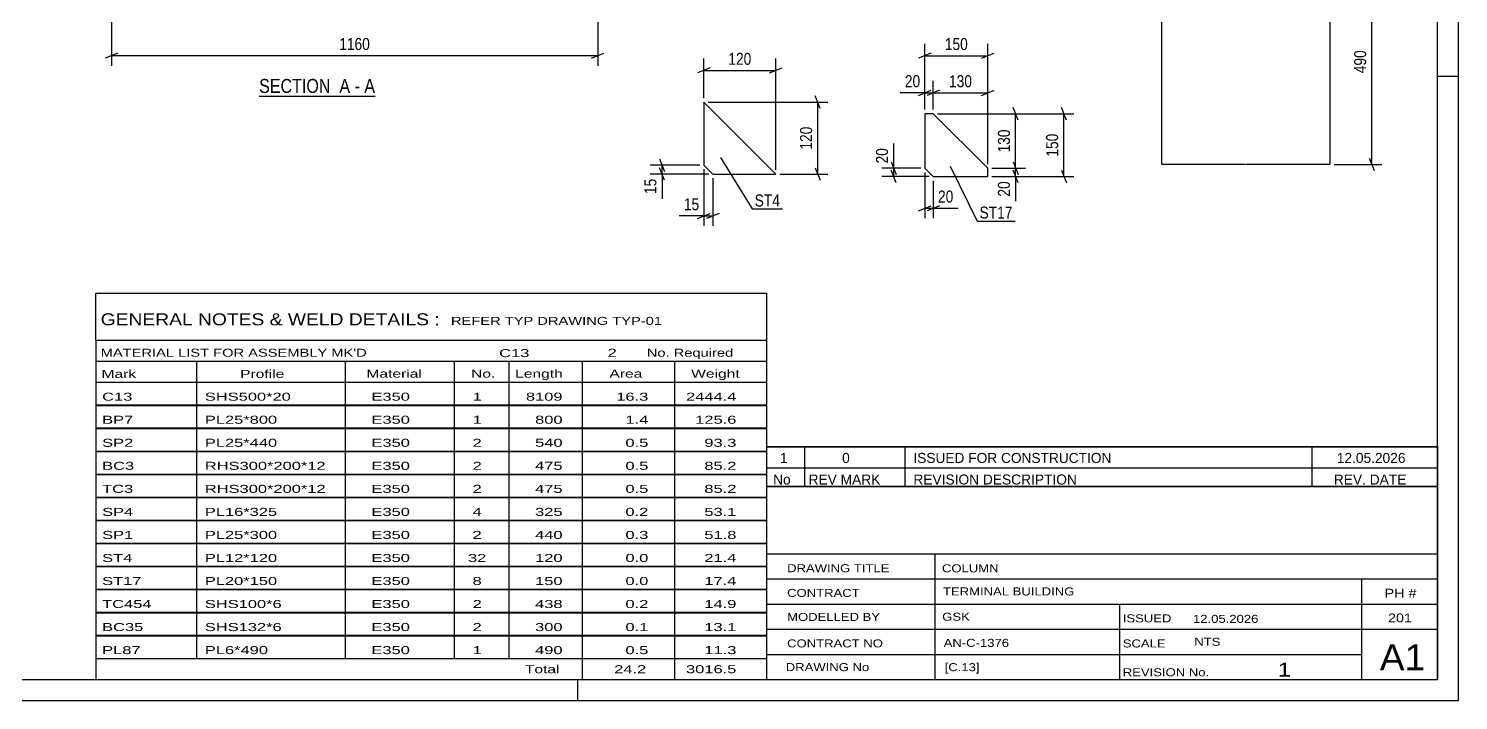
# Model space of a CAD drawing. Header units: millimetres. Extents: x 0 to 594, y 0 to 420.
# Drawn here: x 253 to 594, y 0 to 160.4 of the extents above; entities that cross this region are included whole.
import ezdxf

# ---------------------------------------------------------------- set-up
doc = ezdxf.new("R2010")
doc.units = ezdxf.units.MM
doc.styles.add('Arial Narrow', font='ARIALN.TTF', dxfattribs={"height": 0.2})

# ---------------------------------------------------------------- blocks, each defined once
blk = doc.blocks.new('Unknown-681868662-1134')
at = {"color": 5, "linetype": 'Continuous'}
for p, q in [((594, 0), (594, 420)), ((589, 5), (589, 415)), ((594, 149), (589, 149)), ((5, 5), (589, 5)), ((384, 0), (384, 5)), ((0, 0), (594, 0))]:
    blk.add_line(p, q, dxfattribs=at)
blk = doc.blocks.new('Unknown-681868662-17 - 1250')
at = {"color": 6, "linetype": 'Continuous'}
blk.add_line((307.95, 144.29), (335.59, 144.29), dxfattribs=at)
at = {"color": 0, "linetype": 'Continuous'}
blk.add_wipeout([(326.05, 145.04), (326.05, 148.54), (307.95, 148.54), (307.95, 145.04)], dxfattribs=at)
at = {"color": 7, "linetype": 'Continuous', "style": 'Arial Narrow'}
blk.add_text('SECTION ', height=3.34, dxfattribs=at).set_placement((307.95, 145.04))
at = {"color": 0, "linetype": 'Continuous'}
blk.add_wipeout([(329.66, 145.04), (329.66, 148.54), (327.1, 148.54), (327.1, 145.04)], dxfattribs=at)
blk.add_wipeout([(331.99, 145.04), (331.99, 148.54), (330.71, 148.54), (330.71, 145.04)], dxfattribs=at)
at = {"color": 7, "linetype": 'Continuous', "style": 'Arial Narrow'}
blk.add_text('A', height=3.34, dxfattribs=at).set_placement((327.1, 145.04))
at = {"color": 0, "linetype": 'Continuous'}
blk.add_wipeout([(335.59, 145.04), (335.59, 148.54), (333.04, 148.54), (333.04, 145.04)], dxfattribs=at)
at = {"color": 7, "linetype": 'Continuous', "style": 'Arial Narrow'}
for s, p in [('A', (333.04, 145.04)), ('-', (330.71, 145.04))]:
    blk.add_text(s, height=3.34, dxfattribs=at).set_placement(p)
blk = doc.blocks.new('Part-681868662-5240 - 5239')
at = {"color": 2, "linetype": 'Continuous'}
for p, q in [((523.24, 127.99), (523.24, 176.99)), ((523.24, 176.99), (543.24, 176.99)), ((543.34, 176.99), (563.34, 176.99)), ((563.34, 176.99), (563.34, 127.99)), ((543.24, 127.99), (523.24, 127.99)), ((563.34, 127.99), (543.34, 127.99))]:
    blk.add_line(p, q, dxfattribs=at)
blk = doc.blocks.new('Part-681868662-5247 - 5246')
at = {"color": 2, "linetype": 'Continuous'}
for p, q in [((414.04, 142.82), (414.04, 127.82)), ((414.04, 142.82), (431.18, 125.68)), ((414.04, 127.82), (416.18, 125.68)), ((416.18, 125.68), (431.18, 125.68))]:
    blk.add_line(p, q, dxfattribs=at)
blk = doc.blocks.new('Part-681868662-5298 - 5297')
at = {"color": 2, "linetype": 'Continuous'}
for p, q in [((468.75, 140.07), (466.75, 140.07)), ((466.75, 140.07), (466.75, 127.07)), ((481.75, 127.07), (468.75, 140.07)), ((466.75, 127.07), (468.75, 125.07)), ((481.75, 125.07), (481.75, 127.07)), ((468.75, 125.07), (481.75, 125.07))]:
    blk.add_line(p, q, dxfattribs=at)
blk = doc.blocks.new('StraightDimension-681868662-1615 - 1250')
at = {"color": 7, "linetype": 'Continuous'}
for p, q in [((272.72, 239.67), (272.72, 151.54)), ((388.7, 239.67), (388.7, 151.54)), ((274.22, 154.54), (271.22, 153.34)), ((272.72, 153.94), (388.7, 153.94)), ((387.2, 153.34), (390.2, 154.54))]:
    blk.add_line(p, q, dxfattribs=at)
at = {"color": 0}
blk.add_wipeout([(334.97, 154.69), (334.97, 158.89), (326.45, 158.89), (326.45, 154.69)], dxfattribs=at)
at = {"color": 3, "style": 'Arial Narrow'}
blk.add_text('1160', height=2.863, dxfattribs=at).set_placement((327.05, 155.29))
blk = doc.blocks.new('StraightDimension-681868662-5588 - 5239')
at = {"color": 7, "linetype": 'Continuous'}
for p, q in [((573.94, 175.49), (572.74, 178.49)), ((564.34, 176.99), (575.74, 176.99)), ((573.34, 127.99), (573.34, 176.99)), ((564.34, 127.99), (575.74, 127.99)), ((572.74, 129.49), (573.94, 126.49))]:
    blk.add_line(p, q, dxfattribs=at)
at = {"color": 0}
blk.add_wipeout([(572.59, 155.83), (568.39, 155.83), (568.39, 149.15), (572.59, 149.15)], dxfattribs=at)
at = {"color": 3, "style": 'Arial Narrow'}
blk.add_text('490', height=2.863, rotation=90.0002, dxfattribs=at).set_placement((571.99, 149.75))
blk = doc.blocks.new('StraightDimension-681868662-5608 - 5246')
at = {"color": 7, "linetype": 'Continuous'}
for p, q in [((441.78, 141.32), (440.58, 144.32)), ((415.04, 142.82), (443.58, 142.82)), ((441.18, 125.68), (441.18, 142.82)), ((440.58, 127.18), (441.78, 124.18)), ((432.18, 125.68), (443.58, 125.68))]:
    blk.add_line(p, q, dxfattribs=at)
at = {"color": 0}
blk.add_wipeout([(440.43, 137.59), (436.23, 137.59), (436.23, 130.91), (440.43, 130.91)], dxfattribs=at)
at = {"color": 3, "style": 'Arial Narrow'}
blk.add_text('120', height=2.863, rotation=90.0002, dxfattribs=at).set_placement((439.83, 131.51))
blk = doc.blocks.new('StraightDimension-681868662-5600 - 5246')
at = {"color": 7, "linetype": 'Continuous'}
for p, q in [((415.54, 151), (412.54, 149.8)), ((414.04, 143.82), (414.04, 153.25)), ((414.04, 150.4), (431.18, 150.4)), ((429.68, 149.8), (432.68, 151)), ((431.18, 126.68), (431.18, 153.25))]:
    blk.add_line(p, q, dxfattribs=at)
at = {"color": 0}
blk.add_wipeout([(425.95, 151.15), (425.95, 155.35), (419.27, 155.35), (419.27, 151.15)], dxfattribs=at)
at = {"color": 3, "style": 'Arial Narrow'}
blk.add_text('120', height=2.863, dxfattribs=at).set_placement((419.87, 151.75))
blk = doc.blocks.new('StraightDimension-681868662-5604 - 5246')
at = {"color": 7, "linetype": 'Continuous'}
for p, q in [((413.04, 127.82), (401.19, 127.82)), ((403.44, 129.32), (404.64, 126.32)), ((404.64, 124.18), (403.44, 127.18)), ((404.04, 125.68), (404.04, 127.82)), ((415.18, 125.68), (401.19, 125.68))]:
    blk.add_line(p, q, dxfattribs=at)
at = {"color": 0}
blk.add_wipeout([(403.29, 125.15), (399.09, 125.15), (399.09, 120.3), (403.29, 120.3)], dxfattribs=at)
at = {"color": 7, "linetype": 'Continuous'}
blk.add_line((404.04, 125.68), (404.04, 119.77), dxfattribs=at)
blk.add_line((404.04, 125.68), (404.04, 119.77), dxfattribs=at)
at = {"color": 3, "style": 'Arial Narrow'}
blk.add_text('15', height=2.863, rotation=90.0002, dxfattribs=at).set_placement((402.69, 120.9))
blk = doc.blocks.new('StraightDimension-681868662-5596 - 5246')
at = {"color": 7, "linetype": 'Continuous'}
for p, q in [((414.04, 126.82), (414.04, 113.28)), ((416.18, 124.68), (416.18, 113.28)), ((412.54, 115.08), (415.54, 116.28)), ((417.68, 116.28), (414.68, 115.08)), ((414.04, 115.68), (416.18, 115.68))]:
    blk.add_line(p, q, dxfattribs=at)
at = {"color": 0}
blk.add_wipeout([(413.52, 116.43), (413.52, 120.63), (408.66, 120.63), (408.66, 116.43)], dxfattribs=at)
at = {"color": 7, "linetype": 'Continuous'}
blk.add_line((414.04, 115.68), (408.13, 115.68), dxfattribs=at)
blk.add_line((414.04, 115.68), (408.13, 115.68), dxfattribs=at)
at = {"color": 3, "style": 'Arial Narrow'}
blk.add_text('15', height=2.863, dxfattribs=at).set_placement((409.26, 117.03))
blk = doc.blocks.new('StraightDimension-681868662-5664 - 5297')
at = {"color": 7, "linetype": 'Continuous'}
for p, q in [((465.75, 127.07), (456.45, 127.07)), ((458.7, 128.57), (459.9, 125.57)), ((459.9, 123.57), (458.7, 126.57)), ((459.3, 125.07), (459.3, 127.07)), ((467.75, 125.07), (456.45, 125.07))]:
    blk.add_line(p, q, dxfattribs=at)
at = {"color": 0}
blk.add_wipeout([(458.55, 132.46), (454.35, 132.46), (454.35, 127.6), (458.55, 127.6)], dxfattribs=at)
at = {"color": 7, "linetype": 'Continuous'}
blk.add_line((459.3, 127.07), (459.3, 132.98), dxfattribs=at)
blk.add_line((459.3, 127.07), (459.3, 132.98), dxfattribs=at)
at = {"color": 3, "style": 'Arial Narrow'}
blk.add_text('20', height=2.863, rotation=90.0002, dxfattribs=at).set_placement((457.95, 128.2))
blk = doc.blocks.new('StraightDimension-681868662-6727 - 5297')
at = {"color": 7, "linetype": 'Continuous'}
for p, q in [((469.75, 140.07), (490.78, 140.07)), ((488.98, 138.57), (487.78, 141.57)), ((488.38, 127.07), (488.38, 140.07)), ((482.75, 127.07), (490.78, 127.07)), ((487.78, 128.57), (488.98, 125.57))]:
    blk.add_line(p, q, dxfattribs=at)
at = {"color": 0}
blk.add_wipeout([(487.63, 136.92), (483.43, 136.92), (483.43, 130.23), (487.63, 130.23)], dxfattribs=at)
at = {"color": 3, "style": 'Arial Narrow'}
blk.add_text('130', height=2.863, rotation=90.0002, dxfattribs=at).set_placement((487.03, 130.83))
blk = doc.blocks.new('StraightDimension-681868662-6698 - 5297')
at = {"color": 7, "linetype": 'Continuous'}
for p, q in [((466.75, 141.07), (466.75, 147.91)), ((468.75, 141.07), (468.75, 147.91)), ((465.25, 144.46), (468.25, 145.66)), ((466.75, 145.06), (468.75, 145.06)), ((470.25, 145.66), (467.25, 144.46))]:
    blk.add_line(p, q, dxfattribs=at)
at = {"color": 0}
blk.add_wipeout([(466.22, 145.81), (466.22, 150.01), (461.37, 150.01), (461.37, 145.81)], dxfattribs=at)
at = {"color": 7, "linetype": 'Continuous'}
blk.add_line((466.75, 145.06), (460.84, 145.06), dxfattribs=at)
blk.add_line((466.75, 145.06), (460.84, 145.06), dxfattribs=at)
at = {"color": 3, "style": 'Arial Narrow'}
blk.add_text('20', height=2.863, dxfattribs=at).set_placement((461.97, 146.41))
blk = doc.blocks.new('StraightDimension-681868662-6682 - 5297')
at = {"color": 7, "linetype": 'Continuous'}
for p, q in [((466.75, 126.07), (466.75, 115.11)), ((468.75, 124.07), (468.75, 115.11)), ((465.25, 116.91), (468.25, 118.11)), ((466.75, 117.51), (468.75, 117.51)), ((470.25, 118.11), (467.25, 116.91))]:
    blk.add_line(p, q, dxfattribs=at)
at = {"color": 0}
blk.add_wipeout([(474.13, 118.26), (474.13, 122.46), (469.27, 122.46), (469.27, 118.26)], dxfattribs=at)
at = {"color": 7, "linetype": 'Continuous'}
blk.add_line((468.75, 117.51), (474.65, 117.51), dxfattribs=at)
blk.add_line((468.75, 117.51), (474.65, 117.51), dxfattribs=at)
at = {"color": 3, "style": 'Arial Narrow'}
blk.add_text('20', height=2.863, dxfattribs=at).set_placement((469.87, 118.86))
blk = doc.blocks.new('StraightDimension-681868662-6697 - 5297')
at = {"color": 7, "linetype": 'Continuous'}
for p, q in [((468.75, 141.07), (468.75, 147.91)), ((481.75, 128.07), (481.75, 147.91)), ((470.25, 145.66), (467.25, 144.46)), ((468.75, 145.06), (481.75, 145.06)), ((480.25, 144.46), (483.25, 145.66))]:
    blk.add_line(p, q, dxfattribs=at)
at = {"color": 0}
blk.add_wipeout([(478.59, 145.81), (478.59, 150.01), (471.9, 150.01), (471.9, 145.81)], dxfattribs=at)
at = {"color": 3, "style": 'Arial Narrow'}
blk.add_text('130', height=2.863, dxfattribs=at).set_placement((472.5, 146.41))
blk = doc.blocks.new('StraightDimension-681868662-6728 - 5297')
at = {"color": 7, "linetype": 'Continuous'}
for p, q in [((482.75, 127.07), (490.78, 127.07)), ((487.78, 128.57), (488.98, 125.57)), ((488.98, 123.57), (487.78, 126.57)), ((488.38, 125.07), (488.38, 127.07)), ((482.75, 125.07), (490.78, 125.07))]:
    blk.add_line(p, q, dxfattribs=at)
at = {"color": 0}
blk.add_wipeout([(487.63, 124.55), (483.43, 124.55), (483.43, 119.69), (487.63, 119.69)], dxfattribs=at)
at = {"color": 7, "linetype": 'Continuous'}
blk.add_line((488.38, 125.07), (488.38, 119.17), dxfattribs=at)
blk.add_line((488.38, 125.07), (488.38, 119.17), dxfattribs=at)
at = {"color": 3, "style": 'Arial Narrow'}
blk.add_text('20', height=2.863, rotation=90.0002, dxfattribs=at).set_placement((487.03, 120.29))
blk = doc.blocks.new('StraightDimension-681868662-6742 - 5297')
at = {"color": 7, "linetype": 'Continuous'}
for p, q in [((468.25, 154.53), (465.25, 153.33)), ((466.75, 141.07), (466.75, 156.78)), ((466.75, 153.93), (481.75, 153.93)), ((480.25, 153.33), (483.25, 154.53)), ((481.75, 128.07), (481.75, 156.78))]:
    blk.add_line(p, q, dxfattribs=at)
at = {"color": 0}
blk.add_wipeout([(477.59, 154.68), (477.59, 158.88), (470.9, 158.88), (470.9, 154.68)], dxfattribs=at)
at = {"color": 3, "style": 'Arial Narrow'}
blk.add_text('150', height=2.863, dxfattribs=at).set_placement((471.5, 155.28))
blk = doc.blocks.new('StraightDimension-681868662-6759 - 5297')
at = {"color": 7, "linetype": 'Continuous'}
for p, q in [((469.75, 140.07), (502.29, 140.07)), ((500.49, 138.57), (499.29, 141.57)), ((499.89, 125.07), (499.89, 140.07)), ((499.29, 126.57), (500.49, 123.57)), ((482.75, 125.07), (502.29, 125.07))]:
    blk.add_line(p, q, dxfattribs=at)
at = {"color": 0}
blk.add_wipeout([(499.14, 135.92), (494.94, 135.92), (494.94, 129.23), (499.14, 129.23)], dxfattribs=at)
at = {"color": 3, "style": 'Arial Narrow'}
blk.add_text('150', height=2.863, rotation=90.0002, dxfattribs=at).set_placement((498.54, 129.83))
blk = doc.blocks.new('Unknown-681868662-13414')
at = {"color": 7, "linetype": 'Continuous'}
for p, q in [((269, 97.25), (429, 97.25)), ((269, 86), (269, 97.25)), ((429, 97.25), (429, 86)), ((269, 86), (429, 86)), ((269, 86), (269, 81)), ((429, 86), (429, 81)), ((269, 81), (429, 81)), ((269, 81), (269, 76)), ((293, 81), (293, 76)), ((328.5, 81), (328.5, 76)), ((354.5, 81), (354.5, 76)), ((367.5, 81), (367.5, 76)), ((385, 81), (385, 76)), ((407, 81), (407, 76)), ((429, 81), (429, 76)), ((269, 76), (429, 76)), ((269, 75.95), (269, 70.55)), ((269, 75.95), (429, 75.95)), ((293, 76), (293, 70.5)), ((328.5, 76), (328.5, 70.5)), ((354.5, 76), (354.5, 70.5)), ((367.5, 76), (367.5, 70.5)), ((385, 76), (385, 70.5)), ((407, 76), (407, 70.5)), ((429, 75.95), (429, 70.55)), ((269, 70.55), (429, 70.55)), ((269, 70.45), (269, 65.05)), ((269, 70.45), (429, 70.45)), ((293, 70.5), (293, 65)), ((328.5, 70.5), (328.5, 65)), ((354.5, 70.5), (354.5, 65)), ((367.5, 70.5), (367.5, 65)), ((385, 70.5), (385, 65)), ((407, 70.5), (407, 65)), ((429, 70.45), (429, 65.05)), ((269, 65.05), (429, 65.05)), ((269, 64.95), (269, 59.55)), ((269, 64.95), (429, 64.95)), ((293, 65), (293, 59.5)), ((328.5, 65), (328.5, 59.5)), ((354.5, 65), (354.5, 59.5)), ((367.5, 65), (367.5, 59.5)), ((385, 65), (385, 59.5)), ((407, 65), (407, 59.5)), ((429, 64.95), (429, 59.55)), ((269, 59.55), (429, 59.55)), ((269, 59.45), (269, 54.05)), ((269, 59.45), (429, 59.45)), ((293, 59.5), (293, 54)), ((328.5, 59.5), (328.5, 54)), ((354.5, 59.5), (354.5, 54)), ((367.5, 59.5), (367.5, 54)), ((385, 59.5), (385, 54)), ((407, 59.5), (407, 54)), ((429, 59.45), (429, 54.05)), ((269, 54.05), (429, 54.05)), ((269, 53.95), (269, 48.55)), ((269, 53.95), (429, 53.95)), ((293, 54), (293, 48.5)), ((328.5, 54), (328.5, 48.5)), ((354.5, 54), (354.5, 48.5)), ((367.5, 54), (367.5, 48.5)), ((385, 54), (385, 48.5)), ((407, 54), (407, 48.5)), ((429, 53.95), (429, 48.55)), ((269, 48.55), (429, 48.55)), ((269, 48.45), (269, 43.05)), ((269, 48.45), (429, 48.45)), ((293, 48.5), (293, 43)), ((328.5, 48.5), (328.5, 43)), ((354.5, 48.5), (354.5, 43)), ((367.5, 48.5), (367.5, 43)), ((385, 48.5), (385, 43)), ((407, 48.5), (407, 43)), ((429, 48.45), (429, 43.05)), ((269, 43.05), (429, 43.05)), ((269, 42.95), (269, 37.55)), ((269, 42.95), (429, 42.95)), ((293, 43), (293, 37.5)), ((328.5, 43), (328.5, 37.5)), ((354.5, 43), (354.5, 37.5)), ((367.5, 43), (367.5, 37.5)), ((385, 43), (385, 37.5)), ((407, 43), (407, 37.5)), ((429, 42.95), (429, 37.55)), ((269, 37.55), (429, 37.55)), ((269, 37.45), (269, 32.05)), ((269, 37.45), (429, 37.45)), ((293, 37.5), (293, 32)), ((328.5, 37.5), (328.5, 32)), ((354.5, 37.5), (354.5, 32)), ((367.5, 37.5), (367.5, 32)), ((385, 37.5), (385, 32)), ((407, 37.5), (407, 32)), ((429, 37.45), (429, 32.05)), ((269, 32.05), (429, 32.05)), ((269, 31.95), (269, 26.55)), ((269, 31.95), (429, 31.95)), ((293, 32), (293, 26.5)), ((328.5, 32), (328.5, 26.5)), ((354.5, 32), (354.5, 26.5)), ((367.5, 32), (367.5, 26.5)), ((385, 32), (385, 26.5)), ((407, 32), (407, 26.5)), ((429, 31.95), (429, 26.55)), ((269, 26.55), (429, 26.55)), ((269, 26.45), (269, 21.05)), ((269, 26.45), (429, 26.45)), ((293, 26.5), (293, 21)), ((328.5, 26.5), (328.5, 21)), ((354.5, 26.5), (354.5, 21)), ((367.5, 26.5), (367.5, 21)), ((385, 26.5), (385, 21)), ((407, 26.5), (407, 21)), ((429, 26.45), (429, 21.05)), ((269, 21.05), (429, 21.05)), ((269, 20.95), (269, 15.55)), ((269, 20.95), (429, 20.95)), ((293, 21), (293, 15.5)), ((328.5, 21), (328.5, 15.5)), ((354.5, 21), (354.5, 15.5)), ((367.5, 21), (367.5, 15.5)), ((385, 21), (385, 15.5)), ((407, 21), (407, 15.5)), ((429, 20.95), (429, 15.55)), ((269, 15.55), (429, 15.55)), ((269, 15.45), (269, 10.05)), ((269, 15.45), (429, 15.45)), ((293, 15.5), (293, 10)), ((328.5, 15.5), (328.5, 10)), ((354.5, 15.5), (354.5, 10)), ((367.5, 15.5), (367.5, 10)), ((385, 15.5), (385, 10)), ((407, 15.5), (407, 10)), ((429, 15.45), (429, 10.05)), ((269, 10.05), (429, 10.05)), ((269, 10), (429, 10)), ((269, 10), (269, 5)), ((385, 10), (385, 5)), ((407, 10), (407, 5)), ((429, 10), (429, 5)), ((269, 5), (429, 5))]:
    blk.add_line(p, q, dxfattribs=at)
at = {"color": 7, "style": 'Arial Narrow'}
for s, height, width, p in [('GENERAL NOTES & WELD DETAILS :', 2.8633, 1.4, (270.15, 89.56)), ('REFER TYP DRAWING TYP-01', 1.9089, 1.6, (353.7, 89.66)), ("MATERIAL LIST FOR ASSEMBLY MK'D", 1.9089, 1.6, (270.15, 82.06)), ('C13', 1.909, 1.794707, (365.2, 81.97)), ('2', 1.91, 1.794707, (391.08, 82.06)), ('No. Required', 1.9089, 1.6, (400.41, 82.06)), ('Mark', 1.909, 1.7, (270.34, 77)), ('Profile', 1.909, 1.7, (303.41, 77)), ('Material', 1.909, 1.7, (333.54, 77.06)), ('No.', 1.909, 1.7, (358.5, 77.06)), ('Length', 1.909, 1.7, (369, 77.06)), ('Area', 1.909, 1.7, (391.5, 77.06)), ('Weight', 1.909, 1.7, (411, 77.06))]:
    blk.add_text(s, height=height, dxfattribs=dict(at, width=width)).set_placement(p)
at = {"color": 7, "linetype": 'Continuous', "style": 'Arial Narrow'}
for s, height, width, p in [('C13', 1.909, 1.794707, (270.5, 71.56)), ('SHS500*20', 1.909, 1.794707, (295, 71.56)), ('E350', 1.909, 1.794707, (334.74, 71.56)), ('1', 1.91, 1.794707, (358.86, 71.56)), ('8109', 1.909, 1.794707, (371.58, 71.56)), ('16.3', 1.909, 1.794707, (393.13, 71.56)), ('2444.4', 1.909, 1.794707, (409.77, 71.56)), ('BP7', 1.909, 1.794707, (270.5, 66.06)), ('PL25*800', 1.909, 1.794707, (295, 66.06)), ('E350', 1.909, 1.794707, (334.74, 66.06)), ('1', 1.91, 1.794707, (358.86, 66.06)), ('800', 1.909, 1.794707, (373.77, 66.06)), ('1.4', 1.909, 1.794707, (395.32, 66.06)), ('125.6', 1.909, 1.794707, (411.96, 66.06)), ('SP2', 1.909, 1.794707, (270.5, 60.56)), ('PL25*440', 1.909, 1.794707, (295, 60.56)), ('E350', 1.909, 1.794707, (334.74, 60.56)), ('2', 1.91, 1.794707, (358.86, 60.56)), ('540', 1.909, 1.794707, (373.77, 60.56)), ('0.5', 1.909, 1.794707, (395.32, 60.56)), ('93.3', 1.909, 1.794707, (414.14, 60.56)), ('BC3', 1.909, 1.794707, (270.5, 55.06)), ('RHS300*200*12', 1.9089, 1.794707, (295, 55.06)), ('E350', 1.909, 1.794707, (334.74, 55.06)), ('2', 1.91, 1.794707, (358.86, 55.06)), ('475', 1.909, 1.794707, (373.77, 55.06)), ('0.5', 1.909, 1.794707, (395.32, 55.06)), ('85.2', 1.909, 1.794707, (414.14, 55.06)), ('TC3', 1.909, 1.794707, (270.5, 49.56)), ('RHS300*200*12', 1.9089, 1.794707, (295, 49.56)), ('E350', 1.909, 1.794707, (334.74, 49.56)), ('2', 1.91, 1.794707, (358.86, 49.56)), ('475', 1.909, 1.794707, (373.77, 49.56)), ('0.5', 1.909, 1.794707, (395.32, 49.56)), ('85.2', 1.909, 1.794707, (414.14, 49.56)), ('SP4', 1.909, 1.794707, (270.5, 44.06)), ('PL16*325', 1.909, 1.794707, (295, 44.06)), ('E350', 1.909, 1.794707, (334.74, 44.06)), ('4', 1.91, 1.794707, (358.86, 44.06)), ('325', 1.909, 1.794707, (373.77, 44.06)), ('0.2', 1.909, 1.794707, (395.32, 44.06)), ('53.1', 1.909, 1.794707, (414.14, 44.06)), ('SP1', 1.909, 1.794707, (270.5, 38.56)), ('PL25*300', 1.909, 1.794707, (295, 38.56)), ('E350', 1.909, 1.794707, (334.74, 38.56)), ('2', 1.91, 1.794707, (358.86, 38.56)), ('440', 1.909, 1.794707, (373.77, 38.56)), ('0.3', 1.909, 1.794707, (395.32, 38.56)), ('51.8', 1.909, 1.794707, (414.14, 38.56)), ('ST4', 1.909, 1.794707, (270.5, 33.06)), ('PL12*120', 1.909, 1.794707, (295, 33.06)), ('E350', 1.909, 1.794707, (334.74, 33.06)), ('32', 1.909, 1.794707, (357.76, 33.06)), ('120', 1.909, 1.794707, (373.77, 33.06)), ('0.0', 1.909, 1.794707, (395.32, 33.06)), ('21.4', 1.909, 1.794707, (414.14, 33.06)), ('ST17', 1.909, 1.794707, (270.5, 27.56)), ('PL20*150', 1.909, 1.794707, (295, 27.56)), ('E350', 1.909, 1.794707, (334.74, 27.56)), ('8', 1.91, 1.794707, (358.86, 27.56)), ('150', 1.909, 1.794707, (373.77, 27.56)), ('0.0', 1.909, 1.794707, (395.32, 27.56)), ('17.4', 1.909, 1.794707, (414.14, 27.56)), ('TC454', 1.909, 1.794707, (270.5, 22.06)), ('SHS100*6', 1.909, 1.794707, (295, 22.06)), ('E350', 1.909, 1.794707, (334.74, 22.06)), ('2', 1.91, 1.794707, (358.86, 22.06)), ('438', 1.909, 1.794707, (373.77, 22.06)), ('0.2', 1.909, 1.794707, (395.32, 22.06)), ('14.9', 1.909, 1.794707, (414.14, 22.06)), ('BC35', 1.909, 1.794707, (270.5, 16.56)), ('SHS132*6', 1.909, 1.794707, (295, 16.56)), ('E350', 1.909, 1.794707, (334.74, 16.56)), ('2', 1.91, 1.794707, (358.86, 16.56)), ('300', 1.909, 1.794707, (373.77, 16.56)), ('0.1', 1.909, 1.794707, (395.32, 16.56)), ('13.1', 1.909, 1.794707, (414.14, 16.56)), ('PL87', 1.909, 1.794707, (270.5, 11.06)), ('PL6*490', 1.909, 1.794707, (295, 11.06)), ('E350', 1.909, 1.794707, (334.74, 11.06)), ('1', 1.91, 1.794707, (358.86, 11.06)), ('490', 1.909, 1.794707, (373.77, 11.06)), ('0.5', 1.909, 1.794707, (395.32, 11.06)), ('11.3', 1.909, 1.794707, (414.14, 11.06)), ('Total', 1.909, 1.7, (371.33, 6.5)), ('24.2', 1.909, 1.794707, (392.64, 6.5)), ('3016.5', 1.909, 1.794707, (409.77, 6.5))]:
    blk.add_text(s, height=height, dxfattribs=dict(at, width=width)).set_placement(p)
blk = doc.blocks.new('Unknown-681868662-13412')
at = {"color": 7, "linetype": 'Continuous'}
for p, q in [((429, 51.05), (429, 5)), ((429, 51.05), (589, 51.05)), ((589, 51), (589, 5)), ((429, 35), (589, 35)), ((469.14, 35), (469.14, 5)), ((429, 29), (589, 29)), ((571, 5.05), (571, 29.05)), ((429, 23), (589, 23)), ((513.14, 23), (513.14, 5)), ((429, 17), (589, 17)), ((429, 11), (571, 11)), ((429, 5), (589, 5))]:
    blk.add_line(p, q, dxfattribs=at)
at = {"color": 7, "style": 'Arial Narrow'}
for s, height, width, p in [('DRAWING TITLE', 1.9089, 1.425378, (433.88, 30.61)), ('COLUMN', 1.909, 1.425378, (470.81, 30.59)), ('CONTRACT', 1.909, 1.425378, (433.88, 24.71)), ('TERMINAL BUILDING', 1.9089, 1.425378, (471.06, 25.07)), ('MODELLED BY', 1.9089, 1.425378, (433.88, 18.98)), ('GSK', 1.909, 1.425378, (470.88, 19.04)), ('ISSUED', 1.909, 1.425378, (513.94, 18.64)), ('12.05.2026', 1.909, 1.425378, (530.69, 18.52)), ('CONTRACT NO', 1.9089, 1.425378, (433.88, 12.66)), ('AN-C-1376', 1.909, 1.425378, (471.23, 12.78)), ('SCALE', 1.909, 1.425378, (513.94, 12.65)), ('A1', 6.204, 1.25, (575.24, 7.2)), ('DRAWING No', 1.909, 1.425378, (433.56, 7)), ('[C.13]', 1.909, 1.425378, (471.46, 6.99)), ('REVISION No.', 1.9089, 1.425378, (513.94, 5.77)), ('1', 3.34, 1.5, (550.91, 5.68))]:
    blk.add_text(s, height=height, dxfattribs=dict(at, width=width)).set_placement(p)
at = {"color": 7, "linetype": 'Continuous', "style": 'Arial Narrow'}
for s, height, width, p in [('PH #', 2.1, 1.42538, (576.4, 24.55)), ('201', 2.1, 1.42538, (577.19, 18.65)), ('NTS', 1.909, 1.425378, (531, 13.05))]:
    blk.add_text(s, height=height, dxfattribs=dict(at, width=width)).set_placement(p)
blk = doc.blocks.new('Unknown-681868662-13413')
at = {"color": 7, "linetype": 'Continuous'}
for p, q in [((429, 60.55), (589, 60.55)), ((589, 60.55), (429, 60.55)), ((429, 60.55), (429, 55.55)), ((438, 60.55), (438, 55.55)), ((462, 60.55), (462, 55.55)), ((559, 60.55), (559, 55.55)), ((589, 60.55), (589, 55.55)), ((429, 55.55), (589, 55.55)), ((429, 55.55), (429, 51.05)), ((429, 55.55), (589, 55.55)), ((438, 55.55), (438, 51.05)), ((462, 55.55), (462, 51.05)), ((559, 55.55), (559, 51.05)), ((589, 55.55), (589, 51.05)), ((589, 51.05), (429, 51.05))]:
    blk.add_line(p, q, dxfattribs=at)
at = {"color": 7, "linetype": 'Continuous', "style": 'Arial Narrow'}
for s, height, width, p in [('1', 2.39, 1.196471, (432.16, 56.7)), ('0', 2.39, 1.196471, (447, 56.7)), ('ISSUED FOR CONSTRUCTION', 2.3861, 1.196471, (464, 56.7)), ('12.05.2026', 2.386, 1.196471, (565, 56.7)), ('No', 2.386, 1.2, (430.54, 51.55)), ('REV MARK', 2.386, 1.2, (439, 51.55)), ('REVISION DESCRIPTION', 2.3861, 1.2, (464, 51.55)), ('REV. DATE', 2.386, 1.2, (564.28, 51.55))]:
    blk.add_text(s, height=height, dxfattribs=dict(at, width=width)).set_placement(p)
blk = doc.blocks.new('Mark-681868662-5738 - 5246')
at = {"color": 0}
blk.add_wipeout([(432.18, 117.93), (432.18, 120.93), (426.15, 120.93), (426.15, 117.93)], dxfattribs=at)
blk.add_wipeout([(432.18, 117.93), (432.18, 120.93), (426.15, 120.93), (426.15, 117.93)], dxfattribs=at)
at = {"color": 30, "linetype": 'Continuous'}
for p, q in [((418.01, 129.65), (425.55, 117.33)), ((425.55, 117.33), (432.78, 117.33))]:
    blk.add_line(p, q, dxfattribs=at)
at = {"color": 3, "style": 'Arial Narrow'}
blk.add_text('ST4', height=2.863, dxfattribs=at).set_placement((426.15, 117.93))
blk = doc.blocks.new('Mark-681868662-6767 - 5297')
at = {"color": 0}
blk.add_wipeout([(487.64, 115.04), (487.64, 118.04), (479.79, 118.04), (479.79, 115.04)], dxfattribs=at)
blk.add_wipeout([(487.64, 115.04), (487.64, 118.04), (479.79, 118.04), (479.79, 115.04)], dxfattribs=at)
at = {"color": 30, "linetype": 'Continuous'}
for p, q in [((472.81, 127.52), (479.19, 114.44)), ((479.19, 114.44), (488.24, 114.44))]:
    blk.add_line(p, q, dxfattribs=at)
at = {"color": 3, "style": 'Arial Narrow'}
blk.add_text('ST17', height=2.863, dxfattribs=at).set_placement((479.79, 115.04))

msp = doc.modelspace()

# ---------------------------------------------------------------- block references
for name in ['Unknown-681868662-1134', 'Part-681868662-5240 - 5239', 'Part-681868662-5247 - 5246', 'Part-681868662-5298 - 5297', 'Unknown-681868662-13414', 'Unknown-681868662-13413', 'Unknown-681868662-13412']:
    msp.add_blockref(name, (0, 0))

# ---------------------------------------------------------------- next in the draw order: block references
for name in ['StraightDimension-681868662-1615 - 1250', 'StraightDimension-681868662-5588 - 5239', 'Unknown-681868662-17 - 1250', 'StraightDimension-681868662-5608 - 5246', 'StraightDimension-681868662-6727 - 5297', 'StraightDimension-681868662-5664 - 5297']:
    msp.add_blockref(name, (0, 0))

# ---------------------------------------------------------------- next in the draw order: block references
for name in ['StraightDimension-681868662-5600 - 5246', 'StraightDimension-681868662-6698 - 5297', 'StraightDimension-681868662-6682 - 5297']:
    msp.add_blockref(name, (0, 0))

# ---------------------------------------------------------------- next in the draw order: block references
for name in ['StraightDimension-681868662-6697 - 5297', 'StraightDimension-681868662-5604 - 5246']:
    msp.add_blockref(name, (0, 0))

# ---------------------------------------------------------------- next in the draw order: block references
for name in ['StraightDimension-681868662-5596 - 5246', 'StraightDimension-681868662-6728 - 5297']:
    msp.add_blockref(name, (0, 0))

# ---------------------------------------------------------------- next in the draw order: block references
for name in ['StraightDimension-681868662-6742 - 5297', 'Mark-681868662-5738 - 5246']:
    msp.add_blockref(name, (0, 0))

# ---------------------------------------------------------------- next in the draw order: block references
msp.add_blockref('StraightDimension-681868662-6759 - 5297', (0, 0))

# ---------------------------------------------------------------- next in the draw order: block references
msp.add_blockref('Mark-681868662-6767 - 5297', (0, 0))

doc.saveas('drawing.dxf')
